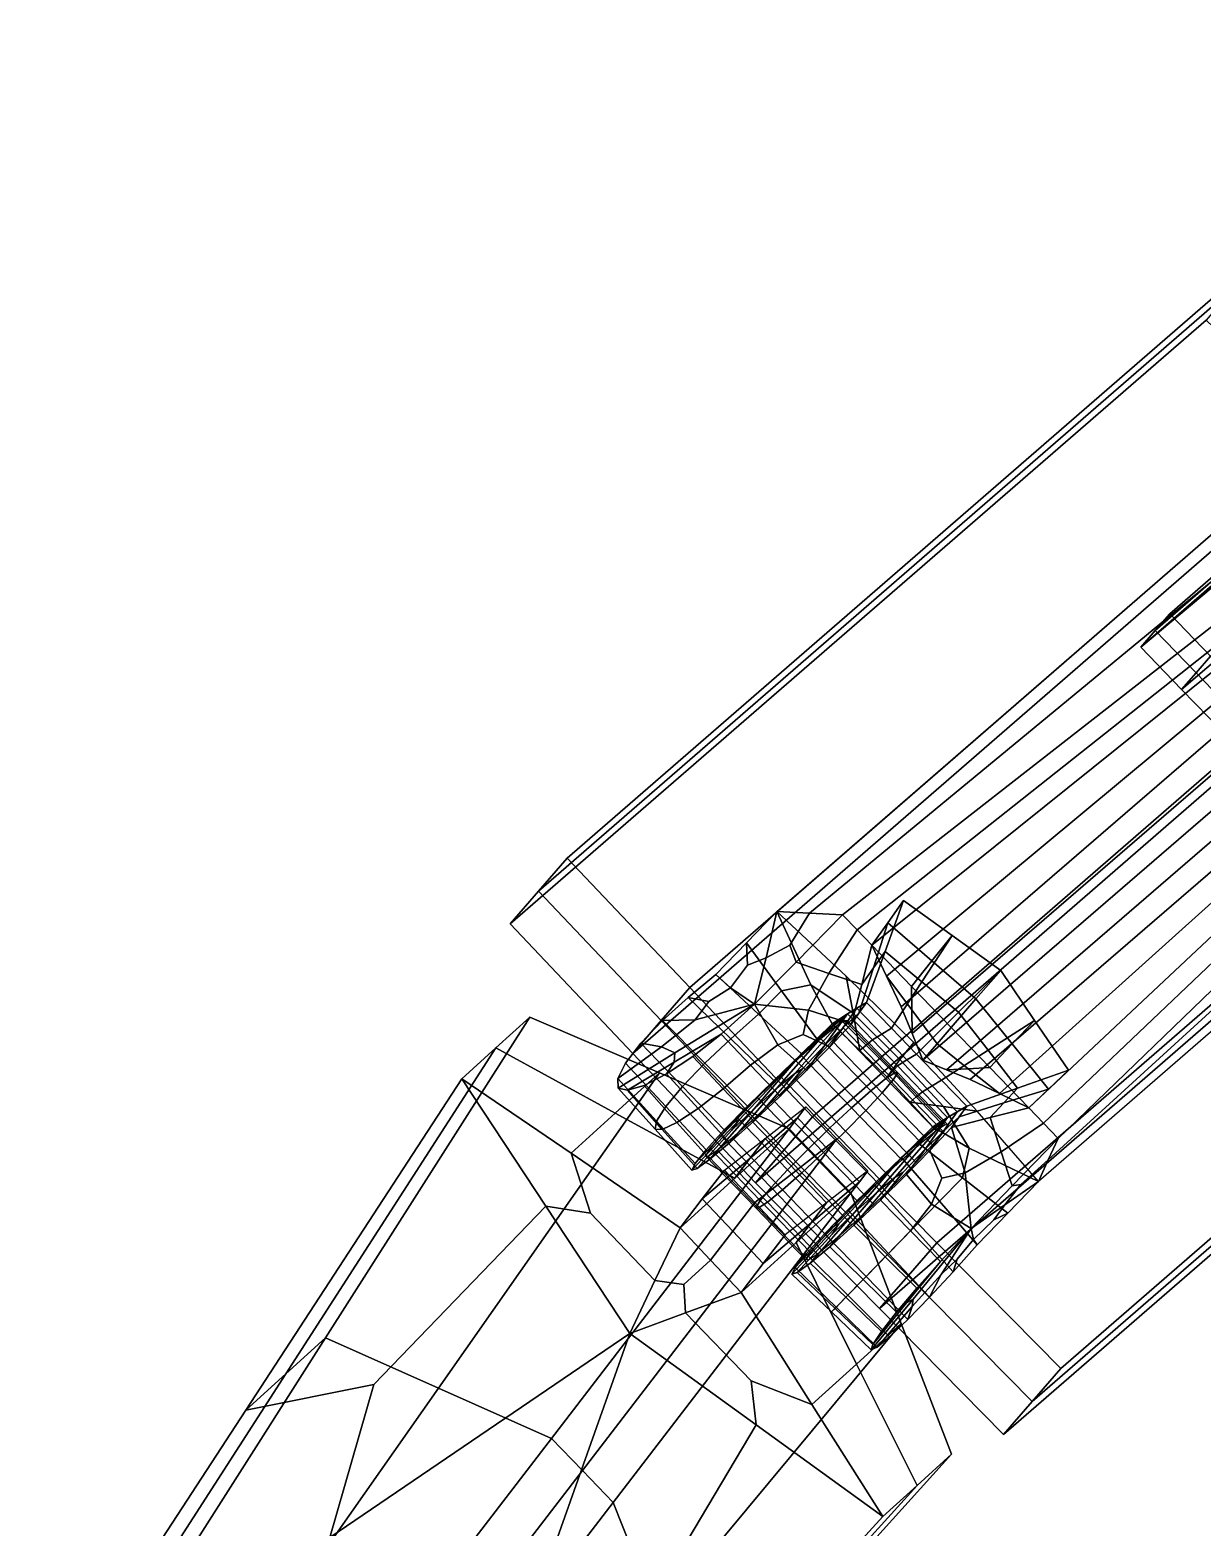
# Model space of a CAD drawing. Extents: x -1.38 to 1.31, y -1.39 to 1.48.
# Drawn here: x -1.241 to -0.775, y -0.99 to -0.395 of the extents above; entities that cross this region are included whole.
import ezdxf

# ---------------------------------------------------------------- set-up
doc = ezdxf.new("R2010")
doc.units = 0

msp = doc.modelspace()

# ---------------------------------------------------------------- linework, layer by layer
for points in [[(-0.51327, -0.39471, 0.98266), (-0.62697, -0.49521, 1.07956), (-0.79945, -0.63991, 1.3085), (-0.5981, -0.46502, 1.10427)], [(-0.59106, -0.45728, 1.11426), (-0.79371, -0.6333, 1.31982), (-0.78798, -0.6267, 1.33113), (-0.58402, -0.44955, 1.12425)], [(-0.56811, -0.46661, 1.12598), (-0.58402, -0.44955, 1.12425), (-0.78798, -0.6267, 1.33113), (-0.77183, -0.64355, 1.33262)], [(-0.59106, -0.45728, 1.11426), (-0.5981, -0.46502, 1.10427), (-0.79945, -0.63991, 1.3085), (-0.79371, -0.6333, 1.31982)], [(-0.76222, -0.49693, 1.33253), (-1.03865, -0.73682, 1.61286), (-1.02729, -0.72375, 1.63525), (-0.75086, -0.48386, 1.35492)], [(-0.69945, -0.53286, 1.3711), (-0.75086, -0.48386, 1.35492), (-1.02729, -0.72375, 1.63525), (-0.97856, -0.77517, 1.65417)], [(-0.76222, -0.49693, 1.33253), (-0.77358, -0.51001, 1.31014), (-1.05, -0.7499, 1.59047), (-1.03865, -0.73682, 1.61286)], [(-0.61228, -0.51043, 1.08101), (-0.78325, -0.6567, 1.31009), (-0.79945, -0.63991, 1.3085), (-0.62697, -0.49521, 1.07956)], [(-0.72216, -0.55901, 1.32632), (-1.00127, -0.80132, 1.60939), (-1.05, -0.7499, 1.59047), (-0.77358, -0.51001, 1.31014)], [(-0.61228, -0.51043, 1.08101), (-0.5976, -0.52565, 1.08245), (-0.76704, -0.6735, 1.31168), (-0.78325, -0.6567, 1.31009)], [(-0.69945, -0.53286, 1.3711), (-0.97856, -0.77517, 1.65417), (-0.92983, -0.8266, 1.67309), (-0.64804, -0.58186, 1.38728)], [(-0.68677, -0.54411, 1.26459), (-0.93101, -0.74557, 1.5062), (-0.94403, -0.74493, 1.54788), (-0.69579, -0.52944, 1.29595)], [(-0.68677, -0.54411, 1.26459), (-0.67774, -0.55878, 1.23324), (-0.91799, -0.74622, 1.46453), (-0.93101, -0.74557, 1.5062)], [(-0.72216, -0.55901, 1.32632), (-0.67075, -0.60801, 1.3425), (-0.95254, -0.85275, 1.62831), (-1.00127, -0.80132, 1.60939)], [(-0.66518, -0.5567, 1.22565), (-0.91213, -0.7523, 1.4651), (-0.91799, -0.74622, 1.46453), (-0.67774, -0.55878, 1.23324)], [(-0.66518, -0.5567, 1.22565), (-0.65262, -0.55462, 1.21807), (-0.90626, -0.75839, 1.46568), (-0.91213, -0.7523, 1.4651)], [(-0.65322, -0.56479, 1.20877), (-0.90044, -0.77063, 1.46093), (-0.90626, -0.75839, 1.46568), (-0.65262, -0.55462, 1.21807)], [(-0.65322, -0.56479, 1.20877), (-0.65383, -0.57496, 1.19947), (-0.89462, -0.78288, 1.45617), (-0.90044, -0.77063, 1.46093)], [(-0.64956, -0.58552, 1.19462), (-0.89034, -0.79344, 1.45135), (-0.89462, -0.78288, 1.45617), (-0.65383, -0.57496, 1.19947)], [(-0.60142, -0.63423, 1.38095), (-0.64804, -0.58186, 1.38728), (-0.92983, -0.8266, 1.67309), (-0.88054, -0.87657, 1.66397)], [(-0.64956, -0.58552, 1.19462), (-0.6453, -0.59608, 1.18978), (-0.88606, -0.804, 1.44653), (-0.89034, -0.79344, 1.45135)], [(-0.63587, -0.59997, 1.19575), (-0.87663, -0.80787, 1.45251), (-0.88606, -0.804, 1.44653), (-0.6453, -0.59608, 1.18978)], [(-0.63587, -0.59997, 1.19575), (-0.62644, -0.60386, 1.20171), (-0.8672, -0.81174, 1.4585), (-0.87663, -0.80787, 1.45251)], [(-0.61706, -0.60253, 1.2121), (-0.8556, -0.81733, 1.46515), (-0.8672, -0.81174, 1.4585), (-0.62644, -0.60386, 1.20171)], [(-0.61706, -0.60253, 1.2121), (-0.60768, -0.6012, 1.22248), (-0.844, -0.82292, 1.47179), (-0.8556, -0.81733, 1.46515)], [(-0.61097, -0.6129, 1.23098), (-0.83813, -0.82901, 1.47237), (-0.844, -0.82292, 1.47179), (-0.60768, -0.6012, 1.22248)], [(-0.62413, -0.66038, 1.33616), (-0.90325, -0.90272, 1.61919), (-0.95254, -0.85275, 1.62831), (-0.67075, -0.60801, 1.3425)], [(-0.61097, -0.6129, 1.23098), (-0.61427, -0.62459, 1.23947), (-0.83226, -0.83509, 1.47294), (-0.83813, -0.82901, 1.47237)], [(-0.60308, -0.63061, 1.27303), (-0.83622, -0.84363, 1.51569), (-0.83226, -0.83509, 1.47294), (-0.61427, -0.62459, 1.23947)], [(-0.77754, -0.65013, 1.32135), (-0.77183, -0.64355, 1.33262), (-0.78798, -0.6267, 1.33113), (-0.79371, -0.6333, 1.31982)], [(-0.60142, -0.63423, 1.38095), (-0.88054, -0.87657, 1.66397), (-0.83126, -0.92655, 1.65486), (-0.5548, -0.6866, 1.37461)], [(-0.60308, -0.63061, 1.27303), (-0.5919, -0.63664, 1.30659), (-0.84017, -0.85218, 1.55843), (-0.83622, -0.84363, 1.51569)], [(-0.77754, -0.65013, 1.32135), (-0.79371, -0.6333, 1.31982), (-0.79945, -0.63991, 1.3085), (-0.78325, -0.6567, 1.31009)], [(-0.77754, -0.65013, 1.32135), (-0.76136, -0.66696, 1.32289), (-0.75567, -0.66041, 1.3341), (-0.77183, -0.64355, 1.33262)], [(-0.77754, -0.65013, 1.32135), (-0.78325, -0.6567, 1.31009), (-0.76704, -0.6735, 1.31168), (-0.76136, -0.66696, 1.32289)], [(-0.62413, -0.66038, 1.33616), (-0.57751, -0.71275, 1.32983), (-0.85397, -0.9527, 1.61007), (-0.90325, -0.90272, 1.61919)], [(-0.56616, -0.69968, 1.35222), (-0.5548, -0.6866, 1.37461), (-0.83126, -0.92655, 1.65486), (-0.84262, -0.93962, 1.63246)], [(-0.56616, -0.69968, 1.35222), (-0.84262, -0.93962, 1.63246), (-0.85397, -0.9527, 1.61007), (-0.57751, -0.71275, 1.32983)], [(-0.98991, -0.78825, 1.63178), (-0.97856, -0.77517, 1.65417), (-1.02729, -0.72375, 1.63525), (-1.03865, -0.73682, 1.61286)], [(-0.98991, -0.78825, 1.63178), (-1.03865, -0.73682, 1.61286), (-1.05, -0.7499, 1.59047), (-1.00127, -0.80132, 1.60939)], [(-0.9057, -0.76739, 1.47611), (-0.89998, -0.74948, 1.47949), (-0.8937, -0.74058, 1.49331), (-0.90107, -0.76081, 1.49018)], [(-0.88644, -0.77291, 1.49424), (-0.90107, -0.76081, 1.49018), (-0.8937, -0.74058, 1.49331), (-0.8744, -0.75447, 1.50044)], [(-0.88246, -0.76458, 1.48383), (-0.8744, -0.75447, 1.50044), (-0.8937, -0.74058, 1.49331), (-0.89998, -0.74948, 1.47949)], [(-0.94215, -0.77647, 1.53712), (-0.93051, -0.77409, 1.542), (-0.94403, -0.74493, 1.54788), (-0.95612, -0.75744, 1.53873)], [(-0.95563, -0.76629, 1.50546), (-0.95612, -0.75744, 1.53873), (-0.94403, -0.74493, 1.54788), (-0.9483, -0.76341, 1.49401)], [(-0.93889, -0.75839, 1.48378), (-0.9483, -0.76341, 1.49401), (-0.94403, -0.74493, 1.54788), (-0.93101, -0.74557, 1.5062)], [(-0.91378, -0.78541, 1.54674), (-0.91644, -0.77068, 1.5555), (-0.94403, -0.74493, 1.54788), (-0.93051, -0.77409, 1.542)], [(-0.93889, -0.75839, 1.48378), (-0.93101, -0.74557, 1.5062), (-0.91799, -0.74622, 1.46453), (-0.93633, -0.76511, 1.45173)], [(-0.92333, -0.76954, 1.45688), (-0.93633, -0.76511, 1.45173), (-0.91799, -0.74622, 1.46453), (-0.91213, -0.7523, 1.4651)], [(-0.92333, -0.76954, 1.45688), (-0.91213, -0.7523, 1.4651), (-0.90626, -0.75839, 1.46568), (-0.91034, -0.77396, 1.46204)], [(-0.9057, -0.76739, 1.47611), (-0.91034, -0.77396, 1.46204), (-0.90626, -0.75839, 1.46568), (-0.89998, -0.74948, 1.47949)], [(-0.88246, -0.76458, 1.48383), (-0.89998, -0.74948, 1.47949), (-0.90626, -0.75839, 1.46568), (-0.89052, -0.7747, 1.46722)], [(-0.88644, -0.77291, 1.49424), (-0.8744, -0.75447, 1.50044), (-0.8551, -0.76835, 1.50758), (-0.87182, -0.78501, 1.4983)], [(-0.88246, -0.76458, 1.48383), (-0.86494, -0.77968, 1.48818), (-0.8551, -0.76835, 1.50758), (-0.8744, -0.75447, 1.50044)], [(-0.94215, -0.77647, 1.53712), (-0.95612, -0.75744, 1.53873), (-0.96821, -0.76994, 1.52958), (-0.95126, -0.78571, 1.53216)], [(-0.95563, -0.76629, 1.50546), (-0.96239, -0.77526, 1.49333), (-0.96821, -0.76994, 1.52958), (-0.95612, -0.75744, 1.53873)], [(-0.93889, -0.75839, 1.48378), (-0.93633, -0.76511, 1.45173), (-0.95296, -0.78172, 1.44206), (-0.9483, -0.76341, 1.49401)], [(-0.9057, -0.76739, 1.47611), (-0.90107, -0.76081, 1.49018), (-0.90843, -0.78105, 1.48706), (-0.91142, -0.78529, 1.47273)], [(-0.88644, -0.77291, 1.49424), (-0.89849, -0.79136, 1.48803), (-0.90843, -0.78105, 1.48706), (-0.90107, -0.76081, 1.49018)], [(-0.89043, -0.78407, 1.45929), (-0.89052, -0.7747, 1.46722), (-0.90626, -0.75839, 1.46568), (-0.90044, -0.77063, 1.46093)], [(-0.95563, -0.76629, 1.50546), (-0.9483, -0.76341, 1.49401), (-0.95296, -0.78172, 1.44206), (-0.96239, -0.77526, 1.49333)], [(-0.92333, -0.76954, 1.45688), (-0.9315, -0.78422, 1.4501), (-0.95296, -0.78172, 1.44206), (-0.93633, -0.76511, 1.45173)], [(-0.88246, -0.76458, 1.48383), (-0.89052, -0.7747, 1.46722), (-0.87478, -0.79102, 1.46877), (-0.86494, -0.77968, 1.48818)], [(-0.96227, -0.7956, 1.53237), (-0.95126, -0.78571, 1.53216), (-0.96821, -0.76994, 1.52958), (-0.97925, -0.77916, 1.52957)], [(-0.97106, -0.78078, 1.49936), (-0.97925, -0.77916, 1.52957), (-0.96821, -0.76994, 1.52958), (-0.96239, -0.77526, 1.49333)], [(-0.92333, -0.76954, 1.45688), (-0.91034, -0.77396, 1.46204), (-0.91442, -0.78953, 1.4584), (-0.9315, -0.78422, 1.4501)], [(-0.91378, -0.78541, 1.54674), (-0.89516, -0.80377, 1.55), (-0.88967, -0.79696, 1.56063), (-0.91644, -0.77068, 1.5555)], [(-0.9057, -0.76739, 1.47611), (-0.91142, -0.78529, 1.47273), (-0.91442, -0.78953, 1.4584), (-0.91034, -0.77396, 1.46204)], [(-0.89043, -0.78407, 1.45929), (-0.90044, -0.77063, 1.46093), (-0.89462, -0.78288, 1.45617), (-0.89034, -0.79344, 1.45135)], [(-0.88644, -0.77291, 1.49424), (-0.87182, -0.78501, 1.4983), (-0.88854, -0.80167, 1.48901), (-0.89849, -0.79136, 1.48803)], [(-0.86012, -0.8001, 1.49691), (-0.87182, -0.78501, 1.4983), (-0.8551, -0.76835, 1.50758), (-0.84164, -0.78821, 1.50384)], [(-0.85052, -0.79759, 1.48706), (-0.84164, -0.78821, 1.50384), (-0.8551, -0.76835, 1.50758), (-0.86494, -0.77968, 1.48818)], [(-0.98991, -0.78825, 1.63178), (-0.94118, -0.83967, 1.6507), (-0.92983, -0.8266, 1.67309), (-0.97856, -0.77517, 1.65417)], [(-0.96227, -0.7956, 1.53237), (-0.97925, -0.77916, 1.52957), (-0.98947, -0.7883, 1.52739), (-0.97257, -0.80527, 1.53035)], [(-0.97106, -0.78078, 1.49936), (-0.97647, -0.78799, 1.48975), (-0.98947, -0.7883, 1.52739), (-0.97925, -0.77916, 1.52957)], [(-0.97106, -0.78078, 1.49936), (-0.96239, -0.77526, 1.49333), (-0.95296, -0.78172, 1.44206), (-0.97647, -0.78799, 1.48975)], [(-0.94215, -0.77647, 1.53712), (-0.95126, -0.78571, 1.53216), (-0.9343, -0.80148, 1.53475), (-0.92818, -0.79551, 1.53552)], [(-0.94215, -0.77647, 1.53712), (-0.92818, -0.79551, 1.53552), (-0.92206, -0.78953, 1.53628), (-0.93051, -0.77409, 1.542)], [(-0.91378, -0.78541, 1.54674), (-0.93051, -0.77409, 1.542), (-0.92206, -0.78953, 1.53628), (-0.91112, -0.80015, 1.53798)], [(-0.89043, -0.78407, 1.45929), (-0.88042, -0.79751, 1.45765), (-0.87478, -0.79102, 1.46877), (-0.89052, -0.7747, 1.46722)], [(-0.98985, -0.79878, 1.49114), (-0.97647, -0.78799, 1.48975), (-0.95296, -0.78172, 1.44206), (-0.98449, -0.80105, 1.46706)], [(-0.98477, -0.80487, 1.45424), (-0.98449, -0.80105, 1.46706), (-0.95296, -0.78172, 1.44206), (-0.96619, -0.79373, 1.43864)], [(-0.95443, -0.80606, 1.44012), (-0.96619, -0.79373, 1.43864), (-0.95296, -0.78172, 1.44206), (-0.94359, -0.79792, 1.44161)], [(-0.93359, -0.79379, 1.44618), (-0.94359, -0.79792, 1.44161), (-0.95296, -0.78172, 1.44206), (-0.9315, -0.78422, 1.4501)], [(-0.93359, -0.79379, 1.44618), (-0.9315, -0.78422, 1.4501), (-0.91442, -0.78953, 1.4584), (-0.92305, -0.79868, 1.44979)], [(-0.91764, -0.791, 1.47572), (-0.91223, -0.78333, 1.50164), (-0.91603, -0.78561, 1.51622), (-0.92479, -0.79798, 1.4749)], [(-0.91764, -0.791, 1.47572), (-0.91142, -0.78529, 1.47273), (-0.90843, -0.78105, 1.48706), (-0.91223, -0.78333, 1.50164)], [(-0.90228, -0.79364, 1.50261), (-0.90608, -0.79592, 1.5172), (-0.91603, -0.78561, 1.51622), (-0.91223, -0.78333, 1.50164)], [(-0.90228, -0.79364, 1.50261), (-0.91223, -0.78333, 1.50164), (-0.90843, -0.78105, 1.48706), (-0.89849, -0.79136, 1.48803)], [(-0.89043, -0.78407, 1.45929), (-0.89034, -0.79344, 1.45135), (-0.88606, -0.804, 1.44653), (-0.88042, -0.79751, 1.45765)], [(-0.86012, -0.8001, 1.49691), (-0.87859, -0.81198, 1.48999), (-0.88854, -0.80167, 1.48901), (-0.87182, -0.78501, 1.4983)], [(-0.85052, -0.79759, 1.48706), (-0.86494, -0.77968, 1.48818), (-0.87478, -0.79102, 1.46877), (-0.85939, -0.80697, 1.47028)], [(-1.13905, -0.9287, 1.11298), (-1.0556, -0.79913, 1.45081), (-1.04212, -0.78689, 1.44262), (-1.12323, -0.91432, 1.10336)], [(-1.07837, -0.9343, 1.09818), (-1.12323, -0.91432, 1.10336), (-1.04212, -0.78689, 1.44262), (-0.99062, -0.80909, 1.4364)], [(-1.00818, -0.82503, 1.44707), (-0.99062, -0.80909, 1.4364), (-1.04212, -0.78689, 1.44262), (-1.0556, -0.79913, 1.45081)], [(-0.98991, -0.78825, 1.63178), (-1.00127, -0.80132, 1.60939), (-0.95254, -0.85275, 1.62831), (-0.94118, -0.83967, 1.6507)], [(-0.98985, -0.79878, 1.49114), (-0.99802, -0.79728, 1.52085), (-0.98947, -0.7883, 1.52739), (-0.97647, -0.78799, 1.48975)], [(-0.98146, -0.81451, 1.52391), (-0.97257, -0.80527, 1.53035), (-0.98947, -0.7883, 1.52739), (-0.99802, -0.79728, 1.52085)], [(-0.96227, -0.7956, 1.53237), (-0.94528, -0.81204, 1.53516), (-0.9343, -0.80148, 1.53475), (-0.95126, -0.78571, 1.53216)], [(-0.94398, -0.81521, 1.48838), (-0.93686, -0.80931, 1.47827), (-0.91603, -0.78561, 1.51622), (-0.92516, -0.79354, 1.52549)], [(-0.93379, -0.80746, 1.46648), (-0.92479, -0.79798, 1.4749), (-0.91603, -0.78561, 1.51622), (-0.93686, -0.80931, 1.47827)], [(-0.91764, -0.791, 1.47572), (-0.92479, -0.79798, 1.4749), (-0.93228, -0.80818, 1.44345), (-0.92305, -0.79868, 1.44979)], [(-0.92413, -0.79221, 1.52908), (-0.91905, -0.78757, 1.52625), (-0.92206, -0.78953, 1.53628), (-0.92818, -0.79551, 1.53552)], [(-0.90667, -0.81617, 1.51983), (-0.90068, -0.8113, 1.51034), (-0.92061, -0.79064, 1.50838), (-0.92659, -0.79551, 1.51788)], [(-0.92413, -0.79221, 1.52908), (-0.92516, -0.79354, 1.52549), (-0.91603, -0.78561, 1.51622), (-0.91905, -0.78757, 1.52625)], [(-0.91764, -0.791, 1.47572), (-0.92305, -0.79868, 1.44979), (-0.91442, -0.78953, 1.4584), (-0.91142, -0.78529, 1.47273)], [(-0.9086, -0.79803, 1.52759), (-0.91112, -0.80015, 1.53798), (-0.92206, -0.78953, 1.53628), (-0.91905, -0.78757, 1.52625)], [(-0.89705, -0.80888, 1.4989), (-0.91698, -0.78822, 1.49694), (-0.92061, -0.79064, 1.50838), (-0.90068, -0.8113, 1.51034)], [(-0.9086, -0.79803, 1.52759), (-0.91905, -0.78757, 1.52625), (-0.91603, -0.78561, 1.51622), (-0.90608, -0.79592, 1.5172)], [(-0.89782, -0.8119, 1.47495), (-0.91775, -0.79124, 1.47299), (-0.91595, -0.78839, 1.48475), (-0.89603, -0.80905, 1.48671)], [(-0.89705, -0.80888, 1.4989), (-0.89603, -0.80905, 1.48671), (-0.91595, -0.78839, 1.48475), (-0.91698, -0.78822, 1.49694)], [(-0.91378, -0.78541, 1.54674), (-0.91112, -0.80015, 1.53798), (-0.90018, -0.81076, 1.53968), (-0.89516, -0.80377, 1.55)], [(-0.86801, -0.80742, 1.4614), (-0.85939, -0.80697, 1.47028), (-0.87478, -0.79102, 1.46877), (-0.88042, -0.79751, 1.45765)], [(-0.86012, -0.8001, 1.49691), (-0.84164, -0.78821, 1.50384), (-0.82819, -0.80806, 1.5001), (-0.84841, -0.81518, 1.49553)], [(-0.85052, -0.79759, 1.48706), (-0.8361, -0.81549, 1.48595), (-0.82819, -0.80806, 1.5001), (-0.84164, -0.78821, 1.50384)], [(-0.98477, -0.80487, 1.45424), (-0.96619, -0.79373, 1.43864), (-0.97737, -0.80252, 1.44059), (-0.98786, -0.80946, 1.44704)], [(-0.95443, -0.80606, 1.44012), (-0.96529, -0.8154, 1.44241), (-0.97737, -0.80252, 1.44059), (-0.96619, -0.79373, 1.43864)], [(-0.96227, -0.7956, 1.53237), (-0.97257, -0.80527, 1.53035), (-0.95568, -0.82224, 1.53332), (-0.94528, -0.81204, 1.53516)], [(-0.94398, -0.81521, 1.48838), (-0.92516, -0.79354, 1.52549), (-0.9343, -0.80148, 1.53475), (-0.95303, -0.82335, 1.49467)], [(-0.93359, -0.79379, 1.44618), (-0.92305, -0.79868, 1.44979), (-0.93228, -0.80818, 1.44345), (-0.94359, -0.79792, 1.44161)], [(-0.92413, -0.79221, 1.52908), (-0.92818, -0.79551, 1.53552), (-0.9343, -0.80148, 1.53475), (-0.92516, -0.79354, 1.52549)], [(-0.90667, -0.81617, 1.51983), (-0.92659, -0.79551, 1.51788), (-0.93425, -0.80226, 1.52462), (-0.91433, -0.82292, 1.52658)], [(-0.90868, -0.82406, 1.45711), (-0.9286, -0.80339, 1.45516), (-0.92207, -0.79637, 1.46275), (-0.90214, -0.81703, 1.46471)], [(-0.89782, -0.8119, 1.47495), (-0.90214, -0.81703, 1.46471), (-0.92207, -0.79637, 1.46275), (-0.91775, -0.79124, 1.47299)], [(-0.9086, -0.79803, 1.52759), (-0.90608, -0.79592, 1.5172), (-0.89613, -0.80623, 1.51817), (-0.89816, -0.8085, 1.52893)], [(-0.90228, -0.79364, 1.50261), (-0.89234, -0.80395, 1.50359), (-0.89613, -0.80623, 1.51817), (-0.90608, -0.79592, 1.5172)], [(-0.90228, -0.79364, 1.50261), (-0.89849, -0.79136, 1.48803), (-0.88854, -0.80167, 1.48901), (-0.89234, -0.80395, 1.50359)], [(-0.87782, -0.82248, 1.55045), (-0.86451, -0.8243, 1.56078), (-0.88967, -0.79696, 1.56063), (-0.89516, -0.80377, 1.55)], [(-1.13905, -0.9287, 1.11298), (-1.15488, -0.94307, 1.1226), (-1.06908, -0.81138, 1.45901), (-1.0556, -0.79913, 1.45081)], [(-1.00818, -0.82503, 1.44707), (-1.0556, -0.79913, 1.45081), (-1.06908, -0.81138, 1.45901), (-1.02575, -0.84098, 1.45774)], [(-0.98985, -0.79878, 1.49114), (-1.00722, -0.81136, 1.49804), (-1.00419, -0.80525, 1.51079), (-0.99802, -0.79728, 1.52085)], [(-0.98985, -0.79878, 1.49114), (-0.98449, -0.80105, 1.46706), (-1.00699, -0.81511, 1.48394), (-1.00722, -0.81136, 1.49804)], [(-0.98477, -0.80487, 1.45424), (-1.00334, -0.81601, 1.46984), (-1.00699, -0.81511, 1.48394), (-0.98449, -0.80105, 1.46706)], [(-0.98146, -0.81451, 1.52391), (-0.99802, -0.79728, 1.52085), (-1.00419, -0.80525, 1.51079), (-0.98816, -0.82246, 1.51386)], [(-0.97533, -0.82317, 1.44916), (-0.98786, -0.80946, 1.44704), (-0.97737, -0.80252, 1.44059), (-0.96529, -0.8154, 1.44241)], [(-0.96192, -0.83189, 1.495), (-0.95303, -0.82335, 1.49467), (-0.9343, -0.80148, 1.53475), (-0.95916, -0.82783, 1.50977)], [(-0.96091, -0.82858, 1.5196), (-0.95916, -0.82783, 1.50977), (-0.9343, -0.80148, 1.53475), (-0.94528, -0.81204, 1.53516)], [(-0.95443, -0.80606, 1.44012), (-0.94359, -0.79792, 1.44161), (-0.93228, -0.80818, 1.44345), (-0.94267, -0.81838, 1.4416)], [(-0.92299, -0.83097, 1.52975), (-0.91433, -0.82292, 1.52658), (-0.93425, -0.80226, 1.52462), (-0.94291, -0.81031, 1.52779)], [(-0.93379, -0.80746, 1.46648), (-0.94267, -0.81838, 1.4416), (-0.93228, -0.80818, 1.44345), (-0.92479, -0.79798, 1.4749)], [(-0.9086, -0.79803, 1.52759), (-0.89816, -0.8085, 1.52893), (-0.90018, -0.81076, 1.53968), (-0.91112, -0.80015, 1.53798)], [(-0.88239, -0.81427, 1.50457), (-0.89234, -0.80395, 1.50359), (-0.88854, -0.80167, 1.48901), (-0.87859, -0.81198, 1.48999)], [(-0.86801, -0.80742, 1.4614), (-0.88042, -0.79751, 1.45765), (-0.88606, -0.804, 1.44653), (-0.87663, -0.80787, 1.45251)], [(-0.86012, -0.8001, 1.49691), (-0.84841, -0.81518, 1.49553), (-0.86864, -0.8223, 1.49096), (-0.87859, -0.81198, 1.48999)], [(-0.85052, -0.79759, 1.48706), (-0.85939, -0.80697, 1.47028), (-0.844, -0.82292, 1.47179), (-0.8361, -0.81549, 1.48595)], [(-0.99188, -0.82824, 1.50104), (-0.98816, -0.82246, 1.51386), (-1.00419, -0.80525, 1.51079), (-1.00722, -0.81136, 1.49804)], [(-0.98477, -0.80487, 1.45424), (-0.98786, -0.80946, 1.44704), (-0.99679, -0.81411, 1.4571), (-1.00334, -0.81601, 1.46984)], [(-0.98146, -0.81451, 1.52391), (-0.9649, -0.83174, 1.52697), (-0.95568, -0.82224, 1.53332), (-0.97257, -0.80527, 1.53035)], [(-0.95443, -0.80606, 1.44012), (-0.94267, -0.81838, 1.4416), (-0.9532, -0.82829, 1.44423), (-0.96529, -0.8154, 1.44241)], [(-0.93379, -0.80746, 1.46648), (-0.93686, -0.80931, 1.47827), (-0.9532, -0.82829, 1.44423), (-0.94267, -0.81838, 1.4416)], [(-0.90868, -0.82406, 1.45711), (-0.9167, -0.8322, 1.45275), (-0.93662, -0.81154, 1.45079), (-0.9286, -0.80339, 1.45516)], [(-0.89705, -0.80888, 1.4989), (-0.90068, -0.8113, 1.51034), (-0.88075, -0.83196, 1.5123), (-0.87713, -0.82955, 1.50086)], [(-0.87782, -0.82248, 1.55045), (-0.89516, -0.80377, 1.55), (-0.90018, -0.81076, 1.53968), (-0.89113, -0.82066, 1.54013)], [(-0.88865, -0.8186, 1.52964), (-0.89113, -0.82066, 1.54013), (-0.90018, -0.81076, 1.53968), (-0.89816, -0.8085, 1.52893)], [(-0.88865, -0.8186, 1.52964), (-0.89816, -0.8085, 1.52893), (-0.89613, -0.80623, 1.51817), (-0.88618, -0.81655, 1.51915)], [(-0.89705, -0.80888, 1.4989), (-0.87713, -0.82955, 1.50086), (-0.8761, -0.82971, 1.48867), (-0.89603, -0.80905, 1.48671)], [(-0.88239, -0.81427, 1.50457), (-0.88618, -0.81655, 1.51915), (-0.89613, -0.80623, 1.51817), (-0.89234, -0.80395, 1.50359)], [(-0.86801, -0.80742, 1.4614), (-0.87663, -0.80787, 1.45251), (-0.8672, -0.81174, 1.4585), (-0.8556, -0.81733, 1.46515)], [(-0.86801, -0.80742, 1.4614), (-0.8556, -0.81733, 1.46515), (-0.844, -0.82292, 1.47179), (-0.85939, -0.80697, 1.47028)], [(-0.85386, -0.82102, 1.48129), (-0.84841, -0.81518, 1.49553), (-0.82819, -0.80806, 1.5001), (-0.8361, -0.81549, 1.48595)], [(-1.10406, -0.93291, 1.24083), (-1.03576, -0.86197, 1.46815), (-1.06908, -0.81138, 1.45901), (-1.15488, -0.94307, 1.1226)], [(-1.07837, -0.9343, 1.09818), (-0.99062, -0.80909, 1.4364), (-0.93911, -0.8313, 1.43018), (-1.0335, -0.95428, 1.09299)], [(-1.01798, -0.86484, 1.46426), (-1.02575, -0.84098, 1.45774), (-1.06908, -0.81138, 1.45901), (-1.03576, -0.86197, 1.46815)], [(-1.00818, -0.82503, 1.44707), (-0.96076, -0.85094, 1.44333), (-0.93911, -0.8313, 1.43018), (-0.99062, -0.80909, 1.4364)], [(-0.99188, -0.82824, 1.50104), (-1.00722, -0.81136, 1.49804), (-1.00699, -0.81511, 1.48394), (-0.99241, -0.83143, 1.48679)], [(-0.98953, -0.83155, 1.47249), (-1.00334, -0.81601, 1.46984), (-0.99679, -0.81411, 1.4571), (-0.98369, -0.82875, 1.45949)], [(-0.97533, -0.82317, 1.44916), (-0.98369, -0.82875, 1.45949), (-0.99679, -0.81411, 1.4571), (-0.98786, -0.80946, 1.44704)], [(-0.98146, -0.81451, 1.52391), (-0.98816, -0.82246, 1.51386), (-0.97213, -0.83966, 1.51694), (-0.9649, -0.83174, 1.52697)], [(-0.96091, -0.82858, 1.5196), (-0.94528, -0.81204, 1.53516), (-0.95568, -0.82224, 1.53332), (-0.9649, -0.83174, 1.52697)], [(-0.94398, -0.81521, 1.48838), (-0.96279, -0.83688, 1.45128), (-0.9532, -0.82829, 1.44423), (-0.93686, -0.80931, 1.47827)], [(-0.92299, -0.83097, 1.52975), (-0.94291, -0.81031, 1.52779), (-0.95169, -0.81882, 1.52726), (-0.93176, -0.83948, 1.52922)], [(-0.92547, -0.84072, 1.45222), (-0.9454, -0.82006, 1.45026), (-0.93662, -0.81154, 1.45079), (-0.9167, -0.8322, 1.45275)], [(-0.90667, -0.81617, 1.51983), (-0.88674, -0.83683, 1.52179), (-0.88075, -0.83196, 1.5123), (-0.90068, -0.8113, 1.51034)], [(-0.89782, -0.8119, 1.47495), (-0.8779, -0.83256, 1.4769), (-0.88222, -0.83769, 1.46667), (-0.90214, -0.81703, 1.46471)], [(-0.89782, -0.8119, 1.47495), (-0.89603, -0.80905, 1.48671), (-0.8761, -0.82971, 1.48867), (-0.8779, -0.83256, 1.4769)], [(-0.88239, -0.81427, 1.50457), (-0.87243, -0.82458, 1.50555), (-0.87623, -0.82686, 1.52013), (-0.88618, -0.81655, 1.51915)], [(-0.88239, -0.81427, 1.50457), (-0.87859, -0.81198, 1.48999), (-0.86864, -0.8223, 1.49096), (-0.87243, -0.82458, 1.50555)], [(-0.98953, -0.83155, 1.47249), (-0.99241, -0.83143, 1.48679), (-1.00699, -0.81511, 1.48394), (-1.00334, -0.81601, 1.46984)], [(-0.97533, -0.82317, 1.44916), (-0.96529, -0.8154, 1.44241), (-0.9532, -0.82829, 1.44423), (-0.96279, -0.83688, 1.45128)], [(-0.94398, -0.81521, 1.48838), (-0.95303, -0.82335, 1.49467), (-0.9706, -0.8434, 1.46187), (-0.96279, -0.83688, 1.45128)], [(-0.93978, -0.84763, 1.52485), (-0.93176, -0.83948, 1.52922), (-0.95169, -0.81882, 1.52726), (-0.95971, -0.82697, 1.52289)], [(-0.92547, -0.84072, 1.45222), (-0.93413, -0.84876, 1.45539), (-0.95406, -0.8281, 1.45343), (-0.9454, -0.82006, 1.45026)], [(-0.90667, -0.81617, 1.51983), (-0.91433, -0.82292, 1.52658), (-0.8944, -0.84358, 1.52853), (-0.88674, -0.83683, 1.52179)], [(-0.90868, -0.82406, 1.45711), (-0.90214, -0.81703, 1.46471), (-0.88222, -0.83769, 1.46667), (-0.88875, -0.84472, 1.45907)], [(-0.88865, -0.8186, 1.52964), (-0.87915, -0.82871, 1.53035), (-0.88207, -0.83056, 1.54057), (-0.89113, -0.82066, 1.54013)], [(-0.87782, -0.82248, 1.55045), (-0.89113, -0.82066, 1.54013), (-0.88207, -0.83056, 1.54057), (-0.86759, -0.83899, 1.54846)], [(-0.88865, -0.8186, 1.52964), (-0.88618, -0.81655, 1.51915), (-0.87623, -0.82686, 1.52013), (-0.87915, -0.82871, 1.53035)], [(-0.85386, -0.82102, 1.48129), (-0.87163, -0.82654, 1.47663), (-0.86864, -0.8223, 1.49096), (-0.84841, -0.81518, 1.49553)], [(-0.85386, -0.82102, 1.48129), (-0.8361, -0.81549, 1.48595), (-0.844, -0.82292, 1.47179), (-0.85931, -0.82685, 1.46705)], [(-1.00818, -0.82503, 1.44707), (-1.02575, -0.84098, 1.45774), (-0.98242, -0.87058, 1.45648), (-0.96076, -0.85094, 1.44333)], [(-0.99188, -0.82824, 1.50104), (-0.97653, -0.84513, 1.50404), (-0.97213, -0.83966, 1.51694), (-0.98816, -0.82246, 1.51386)], [(-0.97533, -0.82317, 1.44916), (-0.96279, -0.83688, 1.45128), (-0.9706, -0.8434, 1.46187), (-0.98369, -0.82875, 1.45949)], [(-0.96192, -0.83189, 1.495), (-0.97573, -0.84709, 1.47513), (-0.9706, -0.8434, 1.46187), (-0.95303, -0.82335, 1.49467)], [(-0.95472, -0.84304, 1.46507), (-0.94867, -0.83515, 1.48682), (-0.93247, -0.82263, 1.45406), (-0.93579, -0.82696, 1.44212)], [(-0.93649, -0.84794, 1.48807), (-0.94867, -0.83515, 1.48682), (-0.93247, -0.82263, 1.45406), (-0.9202, -0.83534, 1.45527)], [(-0.8919, -0.88965, 1.64158), (-0.88054, -0.87657, 1.66397), (-0.92983, -0.8266, 1.67309), (-0.94118, -0.83967, 1.6507)], [(-0.92352, -0.83968, 1.44333), (-0.93579, -0.82696, 1.44212), (-0.93247, -0.82263, 1.45406), (-0.9202, -0.83534, 1.45527)], [(-0.92299, -0.83097, 1.52975), (-0.90306, -0.85163, 1.5317), (-0.8944, -0.84358, 1.52853), (-0.91433, -0.82292, 1.52658)], [(-0.90868, -0.82406, 1.45711), (-0.88875, -0.84472, 1.45907), (-0.89677, -0.85286, 1.45471), (-0.9167, -0.8322, 1.45275)], [(-0.87785, -0.83226, 1.47962), (-0.88499, -0.83923, 1.47881), (-0.87623, -0.82686, 1.52013), (-0.87243, -0.82458, 1.50555)], [(-0.87785, -0.83226, 1.47962), (-0.87163, -0.82654, 1.47663), (-0.87462, -0.83079, 1.4623), (-0.88326, -0.83993, 1.4537)], [(-0.87785, -0.83226, 1.47962), (-0.87243, -0.82458, 1.50555), (-0.86864, -0.8223, 1.49096), (-0.87163, -0.82654, 1.47663)], [(-0.87782, -0.82248, 1.55045), (-0.86759, -0.83899, 1.54846), (-0.84017, -0.85218, 1.55843), (-0.86451, -0.8243, 1.56078)], [(-0.85386, -0.82102, 1.48129), (-0.85931, -0.82685, 1.46705), (-0.87462, -0.83079, 1.4623), (-0.87163, -0.82654, 1.47663)], [(-0.85495, -0.84042, 1.4636), (-0.85931, -0.82685, 1.46705), (-0.844, -0.82292, 1.47179), (-0.83813, -0.82901, 1.47237)], [(-1.02124, -0.967, 1.0942), (-1.0335, -0.95428, 1.09299), (-0.93911, -0.8313, 1.43018), (-0.92685, -0.84401, 1.43138)], [(-0.99188, -0.82824, 1.50104), (-0.99241, -0.83143, 1.48679), (-0.97783, -0.84774, 1.48965), (-0.97653, -0.84513, 1.50404)], [(-0.98953, -0.83155, 1.47249), (-0.97573, -0.84709, 1.47513), (-0.97783, -0.84774, 1.48965), (-0.99241, -0.83143, 1.48679)], [(-0.98953, -0.83155, 1.47249), (-0.98369, -0.82875, 1.45949), (-0.9706, -0.8434, 1.46187), (-0.97573, -0.84709, 1.47513)], [(-0.96091, -0.82858, 1.5196), (-0.97653, -0.84513, 1.50404), (-0.97783, -0.84774, 1.48965), (-0.95916, -0.82783, 1.50977)], [(-0.96192, -0.83189, 1.495), (-0.95916, -0.82783, 1.50977), (-0.97783, -0.84774, 1.48965), (-0.97573, -0.84709, 1.47513)], [(-0.96091, -0.82858, 1.5196), (-0.9649, -0.83174, 1.52697), (-0.97213, -0.83966, 1.51694), (-0.97653, -0.84513, 1.50404)], [(-0.93978, -0.84763, 1.52485), (-0.95971, -0.82697, 1.52289), (-0.96624, -0.83399, 1.5153), (-0.94631, -0.85465, 1.51725)], [(-0.94179, -0.85552, 1.46213), (-0.96172, -0.83486, 1.46017), (-0.95406, -0.8281, 1.45343), (-0.93413, -0.84876, 1.45539)], [(-0.95472, -0.84304, 1.46507), (-0.93579, -0.82696, 1.44212), (-0.93911, -0.8313, 1.43018), (-0.96076, -0.85094, 1.44333)], [(-0.92352, -0.83968, 1.44333), (-0.92685, -0.84401, 1.43138), (-0.93911, -0.8313, 1.43018), (-0.93579, -0.82696, 1.44212)], [(-0.92299, -0.83097, 1.52975), (-0.93176, -0.83948, 1.52922), (-0.91183, -0.86014, 1.53117), (-0.90306, -0.85163, 1.5317)], [(-0.92547, -0.84072, 1.45222), (-0.9167, -0.8322, 1.45275), (-0.89677, -0.85286, 1.45471), (-0.90555, -0.86138, 1.45418)], [(-0.90418, -0.85646, 1.49229), (-0.88537, -0.8348, 1.52939), (-0.87623, -0.82686, 1.52013), (-0.89707, -0.85056, 1.48218)], [(-0.894, -0.84871, 1.47038), (-0.89707, -0.85056, 1.48218), (-0.87623, -0.82686, 1.52013), (-0.88499, -0.83923, 1.47881)], [(-0.87785, -0.83226, 1.47962), (-0.88326, -0.83993, 1.4537), (-0.89248, -0.84943, 1.44735), (-0.88499, -0.83923, 1.47881)], [(-0.88427, -0.83339, 1.53312), (-0.88829, -0.83665, 1.53962), (-0.88207, -0.83056, 1.54057), (-0.87915, -0.82871, 1.53035)], [(-0.87029, -0.85073, 1.5444), (-0.86759, -0.83899, 1.54846), (-0.88207, -0.83056, 1.54057), (-0.88829, -0.83665, 1.53962)], [(-0.88427, -0.83339, 1.53312), (-0.87915, -0.82871, 1.53035), (-0.87623, -0.82686, 1.52013), (-0.88537, -0.8348, 1.52939)], [(-0.87848, -0.85092, 1.45159), (-0.88326, -0.83993, 1.4537), (-0.87462, -0.83079, 1.4623), (-0.86925, -0.84875, 1.45621)], [(-0.85495, -0.84042, 1.4636), (-0.86925, -0.84875, 1.45621), (-0.87462, -0.83079, 1.4623), (-0.85931, -0.82685, 1.46705)], [(-0.85495, -0.84042, 1.4636), (-0.83813, -0.82901, 1.47237), (-0.83226, -0.83509, 1.47294), (-0.8506, -0.85399, 1.46015)], [(-0.95472, -0.84304, 1.46507), (-0.97364, -0.85912, 1.48803), (-0.96487, -0.84767, 1.51957), (-0.94867, -0.83515, 1.48682)], [(-0.95063, -0.85979, 1.50702), (-0.94631, -0.85465, 1.51725), (-0.96624, -0.83399, 1.5153), (-0.97056, -0.83913, 1.50506)], [(-0.94179, -0.85552, 1.46213), (-0.94778, -0.86039, 1.47163), (-0.9677, -0.83973, 1.46967), (-0.96172, -0.83486, 1.46017)], [(-0.93649, -0.84794, 1.48807), (-0.95277, -0.86054, 1.52087), (-0.96487, -0.84767, 1.51957), (-0.94867, -0.83515, 1.48682)], [(-0.93649, -0.84794, 1.48807), (-0.9202, -0.83534, 1.45527), (-0.90794, -0.84806, 1.45647), (-0.92431, -0.86073, 1.48933)], [(-0.92352, -0.83968, 1.44333), (-0.9202, -0.83534, 1.45527), (-0.90794, -0.84806, 1.45647), (-0.91126, -0.85239, 1.44453)], [(-0.90418, -0.85646, 1.49229), (-0.91324, -0.8646, 1.49858), (-0.8945, -0.84273, 1.53866), (-0.88537, -0.8348, 1.52939)], [(-0.88427, -0.83339, 1.53312), (-0.88537, -0.8348, 1.52939), (-0.8945, -0.84273, 1.53866), (-0.88829, -0.83665, 1.53962)], [(-0.87029, -0.85073, 1.5444), (-0.88829, -0.83665, 1.53962), (-0.8945, -0.84273, 1.53866), (-0.87946, -0.86009, 1.53931)], [(-0.84712, -0.85338, 1.49291), (-0.8506, -0.85399, 1.46015), (-0.83226, -0.83509, 1.47294), (-0.83622, -0.84363, 1.51569)], [(-1.01798, -0.86484, 1.46426), (-0.99243, -0.89157, 1.46689), (-0.98242, -0.87058, 1.45648), (-1.02575, -0.84098, 1.45774)], [(-1.02124, -0.967, 1.0942), (-0.92685, -0.84401, 1.43138), (-0.91458, -0.85673, 1.43259), (-1.00898, -0.97972, 1.0954)], [(-0.95472, -0.84304, 1.46507), (-0.96076, -0.85094, 1.44333), (-0.98242, -0.87058, 1.45648), (-0.97364, -0.85912, 1.48803)], [(-0.95063, -0.85979, 1.50702), (-0.97056, -0.83913, 1.50506), (-0.97236, -0.84198, 1.4933), (-0.95243, -0.86264, 1.49526)], [(-0.9514, -0.8628, 1.48306), (-0.95243, -0.86264, 1.49526), (-0.97236, -0.84198, 1.4933), (-0.97133, -0.84214, 1.48111)], [(-0.9514, -0.8628, 1.48306), (-0.97133, -0.84214, 1.48111), (-0.9677, -0.83973, 1.46967), (-0.94778, -0.86039, 1.47163)], [(-0.8919, -0.88965, 1.64158), (-0.94118, -0.83967, 1.6507), (-0.95254, -0.85275, 1.62831), (-0.90325, -0.90272, 1.61919)], [(-0.93978, -0.84763, 1.52485), (-0.91985, -0.86829, 1.52681), (-0.91183, -0.86014, 1.53117), (-0.93176, -0.83948, 1.52922)], [(-0.92547, -0.84072, 1.45222), (-0.90555, -0.86138, 1.45418), (-0.9142, -0.86942, 1.45735), (-0.93413, -0.84876, 1.45539)], [(-0.92352, -0.83968, 1.44333), (-0.91126, -0.85239, 1.44453), (-0.91458, -0.85673, 1.43259), (-0.92685, -0.84401, 1.43138)], [(-0.92212, -0.87314, 1.49891), (-0.91937, -0.86908, 1.51367), (-0.8945, -0.84273, 1.53866), (-0.91324, -0.8646, 1.49858)], [(-0.92111, -0.86984, 1.52351), (-0.90549, -0.85329, 1.53907), (-0.8945, -0.84273, 1.53866), (-0.91937, -0.86908, 1.51367)], [(-0.88977, -0.87069, 1.53958), (-0.87946, -0.86009, 1.53931), (-0.8945, -0.84273, 1.53866), (-0.90549, -0.85329, 1.53907)], [(-0.894, -0.84871, 1.47038), (-0.88499, -0.83923, 1.47881), (-0.89248, -0.84943, 1.44735), (-0.90288, -0.85964, 1.44551)], [(-0.87848, -0.85092, 1.45159), (-0.88257, -0.86118, 1.4476), (-0.89248, -0.84943, 1.44735), (-0.88326, -0.83993, 1.4537)], [(-0.87029, -0.85073, 1.5444), (-0.85229, -0.86481, 1.54919), (-0.84017, -0.85218, 1.55843), (-0.86759, -0.83899, 1.54846)], [(-0.85495, -0.84042, 1.4636), (-0.8506, -0.85399, 1.46015), (-0.86688, -0.87095, 1.45052), (-0.86925, -0.84875, 1.45621)], [(-0.84712, -0.85338, 1.49291), (-0.83622, -0.84363, 1.51569), (-0.84017, -0.85218, 1.55843), (-0.85352, -0.86149, 1.50349)], [(-0.96155, -0.87199, 1.48933), (-0.95277, -0.86054, 1.52087), (-0.96487, -0.84767, 1.51957), (-0.97364, -0.85912, 1.48803)], [(-0.93649, -0.84794, 1.48807), (-0.92431, -0.86073, 1.48933), (-0.94067, -0.8734, 1.52218), (-0.95277, -0.86054, 1.52087)], [(-0.93978, -0.84763, 1.52485), (-0.94631, -0.85465, 1.51725), (-0.92639, -0.87531, 1.51921), (-0.91985, -0.86829, 1.52681)], [(-0.94179, -0.85552, 1.46213), (-0.93413, -0.84876, 1.45539), (-0.9142, -0.86942, 1.45735), (-0.92187, -0.87618, 1.46409)], [(-0.93035, -0.86862, 1.46758), (-0.91126, -0.85239, 1.44453), (-0.90794, -0.84806, 1.45647), (-0.92431, -0.86073, 1.48933)], [(-0.90418, -0.85646, 1.49229), (-0.89707, -0.85056, 1.48218), (-0.9134, -0.86954, 1.44813), (-0.923, -0.87813, 1.45519)], [(-0.894, -0.84871, 1.47038), (-0.90288, -0.85964, 1.44551), (-0.9134, -0.86954, 1.44813), (-0.89707, -0.85056, 1.48218)], [(-0.89097, -0.87184, 1.44637), (-0.90288, -0.85964, 1.44551), (-0.89248, -0.84943, 1.44735), (-0.88257, -0.86118, 1.4476)], [(-0.87848, -0.85092, 1.45159), (-0.86925, -0.84875, 1.45621), (-0.86688, -0.87095, 1.45052), (-0.88257, -0.86118, 1.4476)], [(-0.95063, -0.85979, 1.50702), (-0.93071, -0.88045, 1.50898), (-0.92639, -0.87531, 1.51921), (-0.94631, -0.85465, 1.51725)], [(-0.94179, -0.85552, 1.46213), (-0.92187, -0.87618, 1.46409), (-0.92785, -0.88105, 1.47359), (-0.94778, -0.86039, 1.47163)], [(-0.93035, -0.86862, 1.46758), (-0.9364, -0.87652, 1.44584), (-0.91458, -0.85673, 1.43259), (-0.91126, -0.85239, 1.44453)], [(-0.90418, -0.85646, 1.49229), (-0.923, -0.87813, 1.45519), (-0.9308, -0.88465, 1.46578), (-0.91324, -0.8646, 1.49858)], [(-0.92111, -0.86984, 1.52351), (-0.92511, -0.87299, 1.53088), (-0.91588, -0.86349, 1.53723), (-0.90549, -0.85329, 1.53907)], [(-0.88977, -0.87069, 1.53958), (-0.90549, -0.85329, 1.53907), (-0.91588, -0.86349, 1.53723), (-0.89963, -0.88082, 1.53762)], [(-0.87029, -0.85073, 1.5444), (-0.87946, -0.86009, 1.53931), (-0.86441, -0.87745, 1.53996), (-0.85229, -0.86481, 1.54919)], [(-0.84712, -0.85338, 1.49291), (-0.85352, -0.86149, 1.50349), (-0.86688, -0.87095, 1.45052), (-0.8506, -0.85399, 1.46015)], [(-0.85784, -0.8675, 1.51525), (-0.85352, -0.86149, 1.50349), (-0.84017, -0.85218, 1.55843), (-0.85229, -0.86481, 1.54919)], [(-1.10406, -0.93291, 1.24083), (-1.12156, -0.99367, 1.13174), (-1.00244, -0.91257, 1.4773), (-1.03576, -0.86197, 1.46815)], [(-1.01798, -0.86484, 1.46426), (-1.03576, -0.86197, 1.46815), (-1.00244, -0.91257, 1.4773), (-0.99243, -0.89157, 1.46689)], [(-0.99115, -1.02477, 1.10684), (-1.00898, -0.97972, 1.0954), (-0.91458, -0.85673, 1.43259), (-0.89462, -0.90866, 1.44594)], [(-0.96155, -0.87199, 1.48933), (-0.97364, -0.85912, 1.48803), (-0.98242, -0.87058, 1.45648), (-0.97032, -0.88344, 1.45779)], [(-0.96155, -0.87199, 1.48933), (-0.94945, -0.88485, 1.49063), (-0.94067, -0.8734, 1.52218), (-0.95277, -0.86054, 1.52087)], [(-0.95063, -0.85979, 1.50702), (-0.95243, -0.86264, 1.49526), (-0.93251, -0.8833, 1.49722), (-0.93071, -0.88045, 1.50898)], [(-0.9514, -0.8628, 1.48306), (-0.94778, -0.86039, 1.47163), (-0.92785, -0.88105, 1.47359), (-0.93148, -0.88346, 1.48502)], [(-0.93035, -0.86862, 1.46758), (-0.92431, -0.86073, 1.48933), (-0.94067, -0.8734, 1.52218), (-0.94945, -0.88485, 1.49063)], [(-0.91235, -0.92475, 1.45671), (-0.89462, -0.90866, 1.44594), (-0.91458, -0.85673, 1.43259), (-0.9364, -0.87652, 1.44584)], [(-0.89097, -0.87184, 1.44637), (-0.90095, -0.8821, 1.44876), (-0.9134, -0.86954, 1.44813), (-0.90288, -0.85964, 1.44551)], [(-0.89097, -0.87184, 1.44637), (-0.88257, -0.86118, 1.4476), (-0.86688, -0.87095, 1.45052), (-0.87907, -0.88405, 1.44723)], [(-0.88977, -0.87069, 1.53958), (-0.87406, -0.8881, 1.5401), (-0.86441, -0.87745, 1.53996), (-0.87946, -0.86009, 1.53931)], [(-0.85784, -0.8675, 1.51525), (-0.86588, -0.87522, 1.50294), (-0.86688, -0.87095, 1.45052), (-0.85352, -0.86149, 1.50349)], [(-0.9514, -0.8628, 1.48306), (-0.93148, -0.88346, 1.48502), (-0.93251, -0.8833, 1.49722), (-0.95243, -0.86264, 1.49526)], [(-0.92212, -0.87314, 1.49891), (-0.91324, -0.8646, 1.49858), (-0.9308, -0.88465, 1.46578), (-0.93593, -0.88835, 1.47904)], [(-0.90857, -0.89001, 1.53117), (-0.89963, -0.88082, 1.53762), (-0.91588, -0.86349, 1.53723), (-0.92511, -0.87299, 1.53088)], [(-0.85784, -0.8675, 1.51525), (-0.85229, -0.86481, 1.54919), (-0.86441, -0.87745, 1.53996), (-0.86588, -0.87522, 1.50294)], [(-0.98103, -0.89315, 1.46429), (-0.97032, -0.88344, 1.45779), (-0.98242, -0.87058, 1.45648), (-0.99243, -0.89157, 1.46689)], [(-0.96155, -0.87199, 1.48933), (-0.97032, -0.88344, 1.45779), (-0.95822, -0.8963, 1.45909), (-0.94945, -0.88485, 1.49063)], [(-0.93035, -0.86862, 1.46758), (-0.94945, -0.88485, 1.49063), (-0.95822, -0.8963, 1.45909), (-0.9364, -0.87652, 1.44584)], [(-0.92212, -0.87314, 1.49891), (-0.93593, -0.88835, 1.47904), (-0.93803, -0.889, 1.49355), (-0.91937, -0.86908, 1.51367)], [(-0.92111, -0.86984, 1.52351), (-0.91937, -0.86908, 1.51367), (-0.93803, -0.889, 1.49355), (-0.93674, -0.88638, 1.50795)], [(-0.92111, -0.86984, 1.52351), (-0.93674, -0.88638, 1.50795), (-0.93233, -0.88092, 1.52084), (-0.92511, -0.87299, 1.53088)], [(-0.90857, -0.89001, 1.53117), (-0.92511, -0.87299, 1.53088), (-0.93233, -0.88092, 1.52084), (-0.91579, -0.89742, 1.52106)], [(-0.90974, -0.89115, 1.45565), (-0.923, -0.87813, 1.45519), (-0.9134, -0.86954, 1.44813), (-0.90095, -0.8821, 1.44876)], [(-0.89097, -0.87184, 1.44637), (-0.87907, -0.88405, 1.44723), (-0.88849, -0.89466, 1.44938), (-0.90095, -0.8821, 1.44876)], [(-0.88977, -0.87069, 1.53958), (-0.89963, -0.88082, 1.53762), (-0.88338, -0.89815, 1.538), (-0.87406, -0.8881, 1.5401)], [(-0.89248, -0.9005, 1.46339), (-0.87907, -0.88405, 1.44723), (-0.86688, -0.87095, 1.45052), (-0.88992, -0.89903, 1.47644)], [(-0.89026, -0.90193, 1.50106), (-0.88992, -0.89903, 1.47644), (-0.86688, -0.87095, 1.45052), (-0.87881, -0.88915, 1.49946)], [(-0.87235, -0.88303, 1.50918), (-0.87881, -0.88915, 1.49946), (-0.86688, -0.87095, 1.45052), (-0.86588, -0.87522, 1.50294)], [(-0.91235, -0.92475, 1.45671), (-0.9364, -0.87652, 1.44584), (-0.95822, -0.8963, 1.45909), (-0.93008, -0.94084, 1.46748)], [(-0.90974, -0.89115, 1.45565), (-0.91664, -0.89825, 1.46613), (-0.9308, -0.88465, 1.46578), (-0.923, -0.87813, 1.45519)], [(-0.8919, -0.88965, 1.64158), (-0.84262, -0.93962, 1.63246), (-0.83126, -0.92655, 1.65486), (-0.88054, -0.87657, 1.66397)], [(-0.87235, -0.88303, 1.50918), (-0.86588, -0.87522, 1.50294), (-0.86441, -0.87745, 1.53996), (-0.87406, -0.8881, 1.5401)], [(-0.98103, -0.89315, 1.46429), (-0.98033, -0.90444, 1.46819), (-0.95822, -0.8963, 1.45909), (-0.97032, -0.88344, 1.45779)], [(-0.92047, -0.90222, 1.50814), (-0.91579, -0.89742, 1.52106), (-0.93233, -0.88092, 1.52084), (-0.93674, -0.88638, 1.50795)], [(-0.92091, -0.90265, 1.47929), (-0.93593, -0.88835, 1.47904), (-0.9308, -0.88465, 1.46578), (-0.91664, -0.89825, 1.46613)], [(-0.90974, -0.89115, 1.45565), (-0.90095, -0.8821, 1.44876), (-0.88849, -0.89466, 1.44938), (-0.89648, -0.90417, 1.45611)], [(-0.90857, -0.89001, 1.53117), (-0.89203, -0.90702, 1.53145), (-0.88338, -0.89815, 1.538), (-0.89963, -0.88082, 1.53762)], [(-0.89248, -0.9005, 1.46339), (-0.89648, -0.90417, 1.45611), (-0.88849, -0.89466, 1.44938), (-0.87907, -0.88405, 1.44723)], [(-0.87235, -0.88303, 1.50918), (-0.87406, -0.8881, 1.5401), (-0.88338, -0.89815, 1.538), (-0.87881, -0.88915, 1.49946)], [(-0.98103, -0.89315, 1.46429), (-0.99243, -0.89157, 1.46689), (-1.00244, -0.91257, 1.4773), (-0.98033, -0.90444, 1.46819)], [(-0.92047, -0.90222, 1.50814), (-0.93674, -0.88638, 1.50795), (-0.93803, -0.889, 1.49355), (-0.92228, -0.90407, 1.49376)], [(-0.92091, -0.90265, 1.47929), (-0.92228, -0.90407, 1.49376), (-0.93803, -0.889, 1.49355), (-0.93593, -0.88835, 1.47904)], [(-0.90974, -0.89115, 1.45565), (-0.89648, -0.90417, 1.45611), (-0.90247, -0.91184, 1.46647), (-0.91664, -0.89825, 1.46613)], [(-0.90857, -0.89001, 1.53117), (-0.91579, -0.89742, 1.52106), (-0.89924, -0.91392, 1.52128), (-0.89203, -0.90702, 1.53145)], [(-0.8919, -0.88965, 1.64158), (-0.90325, -0.90272, 1.61919), (-0.85397, -0.9527, 1.61007), (-0.84262, -0.93962, 1.63246)], [(-0.89026, -0.90193, 1.50106), (-0.87881, -0.88915, 1.49946), (-0.88338, -0.89815, 1.538), (-0.89203, -0.90702, 1.53145)], [(-0.9542, -0.93142, 1.47075), (-0.93008, -0.94084, 1.46748), (-0.95822, -0.8963, 1.45909), (-0.98033, -0.90444, 1.46819)], [(-0.92047, -0.90222, 1.50814), (-0.90419, -0.91805, 1.50832), (-0.89924, -0.91392, 1.52128), (-0.91579, -0.89742, 1.52106)], [(-0.92047, -0.90222, 1.50814), (-0.92228, -0.90407, 1.49376), (-0.90653, -0.91915, 1.49396), (-0.90419, -0.91805, 1.50832)], [(-0.92091, -0.90265, 1.47929), (-0.90589, -0.91696, 1.47954), (-0.90653, -0.91915, 1.49396), (-0.92228, -0.90407, 1.49376)], [(-0.92091, -0.90265, 1.47929), (-0.91664, -0.89825, 1.46613), (-0.90247, -0.91184, 1.46647), (-0.90589, -0.91696, 1.47954)], [(-0.89248, -0.9005, 1.46339), (-0.88992, -0.89903, 1.47644), (-0.90653, -0.91915, 1.49396), (-0.90589, -0.91696, 1.47954)], [(-0.89026, -0.90193, 1.50106), (-0.90419, -0.91805, 1.50832), (-0.90653, -0.91915, 1.49396), (-0.88992, -0.89903, 1.47644)], [(-0.89248, -0.9005, 1.46339), (-0.90589, -0.91696, 1.47954), (-0.90247, -0.91184, 1.46647), (-0.89648, -0.90417, 1.45611)], [(-0.89026, -0.90193, 1.50106), (-0.89203, -0.90702, 1.53145), (-0.89924, -0.91392, 1.52128), (-0.90419, -0.91805, 1.50832)], [(-0.9542, -0.93142, 1.47075), (-0.98033, -0.90444, 1.46819), (-1.00244, -0.91257, 1.4773), (-0.95219, -0.94897, 1.47659)], [(-0.99115, -1.02477, 1.10684), (-0.89462, -0.90866, 1.44594), (-0.87466, -0.96059, 1.45929), (-0.97333, -1.06982, 1.11828)], [(-0.91235, -0.92475, 1.45671), (-0.8883, -0.97298, 1.46758), (-0.87466, -0.96059, 1.45929), (-0.89462, -0.90866, 1.44594)], [(-1.13905, -0.9287, 1.11298), (-1.12323, -0.91432, 1.10336), (-1.20434, -1.04176, 0.7641), (-1.22251, -1.05827, 0.77515)], [(-1.07837, -0.9343, 1.09818), (-1.16612, -1.05951, 0.75995), (-1.20434, -1.04176, 0.7641), (-1.12323, -0.91432, 1.10336)], [(-1.11725, -1.06656, 1.02102), (-1.05555, -1.06246, 1.13843), (-1.00244, -0.91257, 1.4773), (-1.12156, -0.99367, 1.13174)], [(-1.00435, -1.03677, 1.25091), (-0.95219, -0.94897, 1.47659), (-1.00244, -0.91257, 1.4773), (-1.05555, -1.06246, 1.13843)], [(-0.91235, -0.92475, 1.45671), (-0.93008, -0.94084, 1.46748), (-0.90195, -0.98538, 1.47587), (-0.8883, -0.97298, 1.46758)], [(-1.13905, -0.9287, 1.11298), (-1.22251, -1.05827, 0.77515), (-1.24067, -1.07477, 0.78619), (-1.15488, -0.94307, 1.1226)], [(-1.10406, -0.93291, 1.24083), (-1.15488, -0.94307, 1.1226), (-1.24067, -1.07477, 0.78619), (-1.12156, -0.99367, 1.13174)], [(-0.9542, -0.93142, 1.47075), (-0.95219, -0.94897, 1.47659), (-0.90195, -0.98538, 1.47587), (-0.93008, -0.94084, 1.46748)], [(-1.07837, -0.9343, 1.09818), (-1.0335, -0.95428, 1.09299), (-1.12789, -1.07727, 0.7558), (-1.16612, -1.05951, 0.75995)], [(-1.00435, -1.03677, 1.25091), (-1.0053, -1.09886, 1.13772), (-0.90195, -0.98538, 1.47587), (-0.95219, -0.94897, 1.47659)], [(-1.02124, -0.967, 1.0942), (-1.11563, -1.08998, 0.75701), (-1.12789, -1.07727, 0.7558), (-1.0335, -0.95428, 1.09299)], [(-0.98931, -1.08434, 1.128), (-0.97333, -1.06982, 1.11828), (-0.87466, -0.96059, 1.45929), (-0.8883, -0.97298, 1.46758)], [(-1.02124, -0.967, 1.0942), (-1.00898, -0.97972, 1.0954), (-1.10337, -1.1027, 0.75821), (-1.11563, -1.08998, 0.75701)], [(-0.98931, -1.08434, 1.128), (-0.8883, -0.97298, 1.46758), (-0.90195, -0.98538, 1.47587), (-1.0053, -1.09886, 1.13772)], [(-0.99115, -1.02477, 1.10684), (-1.08768, -1.14087, 0.76775), (-1.10337, -1.1027, 0.75821), (-1.00898, -0.97972, 1.0954)]]:
    msp.add_3dface(points)

doc.saveas('drawing.dxf')
